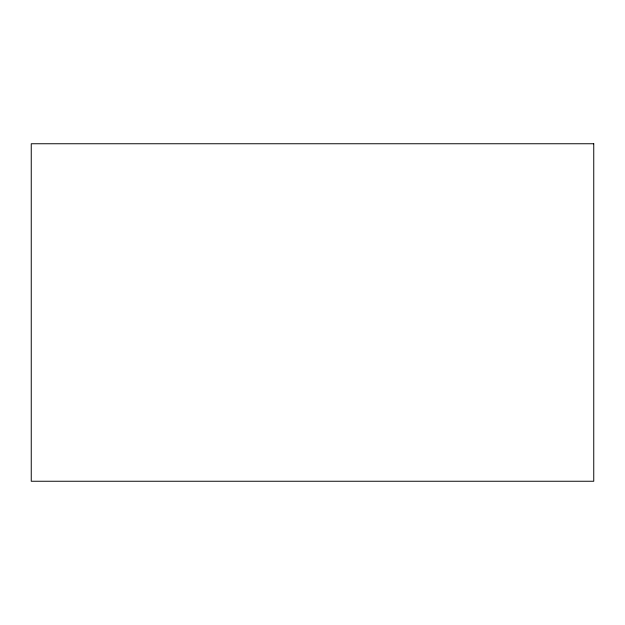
<?xml version="1.0" encoding="UTF-8"?>
<svg xmlns="http://www.w3.org/2000/svg" width="625" height="625" viewBox="0 0 625 625"><rect width="100%" height="100%" fill="white"/><g stroke="black" fill="none" stroke-linecap="round" stroke-linejoin="round"><path stroke-width="0.94" d="M593.75 143.75L31.25 143.75L31.25 481.25L593.75 481.25L593.75 143.75"/></g></svg>
